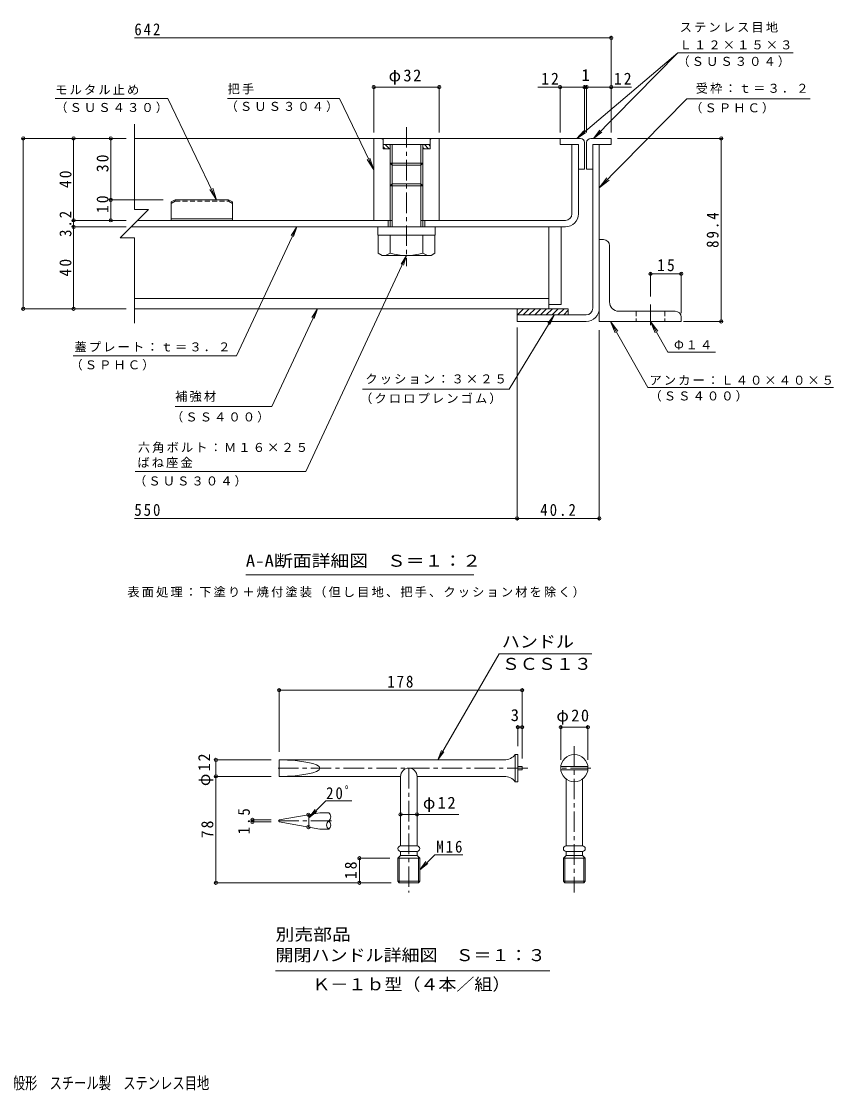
# Model space of a CAD drawing. Units: millimetres on the paper, enlarged 10 times, with parts at other scales. Extents: x -1763 to 1813, y -1353 to 1308.
# Drawn here: x -171 to 1813, y -1305 to 1308 of the extents above; entities that cross this region are included whole.
import ezdxf
from ezdxf.enums import TextEntityAlignment as Align

# ---------------------------------------------------------------- set-up
doc = ezdxf.new("R2010")
doc.units = ezdxf.units.MM
doc.header["$LTSCALE"] = 10
doc.header["$PDMODE"] = 32
doc.header["$PDSIZE"] = 8
doc.linetypes.add('CHAIN1', pattern=[8, 5, -1, 1, -1])
doc.linetypes.add('DASHED1', pattern=[1.8, 1.2, -0.6])
for name, color, linetype, lineweight in [('D-1', 2, 'Continuous', 9), ('D-2', 3, 'Continuous', 9), ('D-3', 4, 'Continuous', 9), ('D-4', 7, 'Continuous', 9), ('D-5', 7, 'Continuous', 9), ('D-6', 6, 'Continuous', 5), ('D-7', 4, 'CHAIN1', 9), ('D-8', 5, 'Continuous', 5), ('D-9', 134, 'Continuous', 5), ('D-C', 2, 'Continuous', 9), ('D-E', 3, 'Continuous', 9), ('D-F', 7, 'Continuous', 9), ('E-5', 3, 'Continuous', 9), ('E-F', 7, 'Continuous', 9), ('F-5_F-5ﾚｲﾔ', 7, 'Continuous', 9)]:
    doc.layers.add(name, color=color, linetype=linetype, lineweight=lineweight)
doc.styles.add('ＭＳ ゴシック', font='')
doc.styles.get('ＭＳ ゴシック').set_extended_font_data('MS Gothic')

msp = doc.modelspace()

# ---------------------------------------------------------------- linework, layer by layer
at = {"layer": 'D-1'}
for p, q in [((1224.52, 606.77), (1224.52, 1006.77)), ((1240.52, 606.77), (1240.52, 1006.77)), ((1039.52, 590.77), (1039.52, 574.77)), ((1208.52, 590.77), (1039.52, 590.77)), ((1039.52, 574.77), (1208.52, 574.77))]:
    msp.add_line(p, q, dxfattribs=at)
for radius in [16, 32]:
    msp.add_arc((1208.52, 606.77), radius, 270, 0, dxfattribs=at)
at = {"layer": 'D-2'}
for p, q in [((1189.52, 1006.77), (1173.52, 1006.77)), ((1173.52, 837.77), (1173.52, 1006.77)), ((1189.52, 1006.77), (1189.52, 837.77)), ((729.52, 821.77), (112.52, 821.77)), ((724.52, 821.77), (724.52, 805.77)), ((1157.52, 821.77), (809.52, 821.77)), ((814.52, 821.77), (814.52, 805.77)), ((96.52, 805.77), (1157.52, 805.77))]:
    msp.add_line(p, q, dxfattribs=at)
for radius in [16, 32]:
    msp.add_arc((1157.52, 837.77), radius, 270, 0, dxfattribs=at)
at = {"layer": 'D-3'}
for p, q in [((1144.52, 1021.77), (104.52, 1021.77)), ((1219.52, 1021.77), (1269.52, 1021.77)), ((1144.52, 1006.77), (1189.52, 1006.77)), ((1189.52, 1006.77), (1189.52, 946.77)), ((1204.52, 1011.77), (1204.52, 946.77)), ((1209.52, 1011.77), (1209.52, 946.77)), ((1224.52, 946.77), (1224.52, 1006.77)), ((1189.52, 946.77), (1204.52, 946.77)), ((1224.52, 946.77), (1209.52, 946.77)), ((194.52, 866.77), (204.52, 871.77)), ((194.52, 866.77), (194.52, 821.77)), ((204.52, 871.77), (334.52, 871.77)), ((344.52, 866.77), (334.52, 871.77)), ((344.52, 866.77), (344.52, 821.77)), ((344.52, 825.77), (194.52, 825.77)), ((344.52, 821.77), (194.52, 821.77))]:
    msp.add_line(p, q, dxfattribs=at)
at = {"layer": 'D-3', "linetype": 'DASHED1'}
for p, q in [((204.52, 868.3), (194.52, 863.3)), ((204.52, 868.3), (204.52, 871.77)), ((204.52, 868.3), (334.52, 868.3)), ((334.52, 868.3), (334.52, 871.77)), ((334.52, 868.3), (344.52, 863.3))]:
    msp.add_line(p, q, dxfattribs=at)
at = {"layer": 'D-3'}
for points in [[(1194.52, 1021.77), (1144.52, 1021.77), (1144.52, 1006.77)], [(1269.52, 1021.77), (1269.52, 1006.77), (1224.52, 1006.77)]]:
    msp.add_lwpolyline(points, dxfattribs=at)
for centre, start, end in [((1194.52, 1011.77), 0, 90), ((1219.52, 1011.77), 90, 180)]:
    msp.add_arc(centre, 10, start, end, dxfattribs=at)
at = {"layer": 'D-4'}
for p, q in [((1543.21, 574.77), (1446.54, 574.77)), ((934.19, -44.08), (376.69, -44.08))]:
    msp.add_line(p, q, dxfattribs=at)
at = {"layer": 'D-5'}
for p, q in [((1432.39, 1231.18), (1185.73, 1021.77)), ((1713.84, 1231.18), (1432.39, 1231.18)), ((-88.81, 1119.56), (186.19, 1119.56)), ((186.19, 1119.56), (305.44, 871.77)), ((605.47, 1119.56), (332.22, 1119.56)), ((605.47, 1119.56), (689.52, 944.92)), ((1755.61, 1118.67), (1454.05, 1118.67)), ((1185.73, 1021.77), (1202.52, 1040.3)), ((1185.73, 1021.77), (1206.74, 1035.32)), ((1226.65, 1021.77), (1246.35, 1037.16)), ((689.52, 944.92), (673.1, 970.03)), ((689.52, 944.92), (680.15, 973.42)), ((1240.52, 901.34), (1258.57, 925.3)), ((305.44, 871.77), (289.02, 896.87)), ((305.44, 871.77), (296.07, 900.27)), ((501.15, 805.77), (493.64, 781.92)), ((523.41, 207.98), (769.52, 735.77)), ((769.52, 735.77), (756.09, 714.68)), ((769.52, 735.77), (762.01, 711.92)), ((551.74, 605.77), (544.22, 581.92)), ((1130.03, 590.25), (1114.37, 570.77)), ((1267.8, 574.77), (1285.84, 550.79)), ((1267.8, 574.77), (1279.02, 546.94)), ((1359.12, 413.09), (1267.8, 574.77)), ((1365.52, 574.77), (1376.74, 546.94)), ((1365.52, 574.77), (1383.56, 550.79)), ((1407.85, 499.82), (1365.52, 574.77)), ((1407.85, 499.82), (1524, 499.82)), ((354.35, 490.95), (-45.32, 490.95)), ((1020.06, 409.34), (661.92, 409.34)), ((1359.12, 413.09), (1812.9, 413.09)), ((440.19, 366.56), (204.18, 366.56)), ((523.41, 207.98), (106.43, 207.98))]:
    msp.add_line(p, q, dxfattribs=at)
for points in [[(1432.39, 1231.18), (1226.65, 1021.77), (1241.69, 1041.73)], [(1454.05, 1118.67), (1240.52, 901.34), (1264.16, 919.81)], [(354.35, 490.95), (501.15, 805.77), (487.72, 784.68)], [(440.19, 366.56), (551.74, 605.77), (538.3, 584.68)], [(1020.06, 409.34), (1130.03, 590.25), (1119.94, 567.38)]]:
    msp.add_lwpolyline(points, dxfattribs=at)
at = {"layer": 'D-6'}
for p, q in [((1039.52, 604.16), (1041.13, 605.77)), ((1039.52, 605.77), (1164.52, 605.77)), ((1039.52, 605.77), (1039.52, 590.77)), ((1040.27, 590.77), (1055.27, 605.77)), ((1054.42, 590.77), (1069.42, 605.77)), ((1068.56, 590.77), (1083.56, 605.77)), ((1082.7, 590.77), (1097.7, 605.77)), ((1096.84, 590.77), (1111.84, 605.77)), ((1110.98, 590.77), (1125.98, 605.77)), ((1125.13, 590.77), (1140.13, 605.77)), ((1139.27, 590.77), (1154.27, 605.77)), ((1153.41, 590.77), (1164.52, 601.88)), ((1164.52, 605.77), (1164.52, 590.77))]:
    msp.add_line(p, q, dxfattribs=at)
at = {"layer": 'D-7'}
msp.add_line((1365.52, 615.81), (1365.52, 557.35), dxfattribs=at)
at = {"layer": 'D-8'}
for p, q in [((1117.02, 805.77), (1147.02, 805.77)), ((1117.02, 805.77), (1117.02, 615.77)), ((1147.02, 805.77), (1147.02, 615.77)), ((1117.02, 615.77), (1147.02, 615.77))]:
    msp.add_line(p, q, dxfattribs=at)
at = {"layer": 'D-9'}
for p, q in [((1117.02, 805.77), (96.52, 805.77)), ((700.02, 785.77), (700.02, 741.4)), ((729.52, 741.25), (729.52, 785.77)), ((809.52, 741.25), (809.52, 785.77)), ((839.02, 785.77), (839.02, 741.25)), ((1117.02, 605.77), (1117.02, 805.77)), ((709.57, 735.89), (700.02, 741.4)), ((829.52, 735.77), (709.77, 735.77)), ((829.52, 735.77), (839.02, 741.25)), ((1117.02, 630.77), (104.58, 630.77)), ((1117.02, 605.77), (104.52, 605.77))]:
    msp.add_line(p, q, dxfattribs=at)
for centre, radius, start, end in [((710.81, 770.27), 34.53, 267.86055, 302.81094), ((769.52, 884.36), 148.6, 254.38446, 285.61554), ((828.23, 770.27), 34.53, 237.18906, 272.13945)]:
    msp.add_arc(centre, radius, start, end, dxfattribs=at)
at = {"layer": 'D-C', "linetype": 'CHAIN1'}
msp.add_line((769.52, 1049.44), (769.52, 710.14), dxfattribs=at)
at = {"layer": 'D-C'}
for p, q in [((689.52, 1021.77), (709.52, 1021.77)), ((689.52, 821.77), (689.52, 1021.77)), ((712.02, 1019.27), (709.52, 1021.77)), ((712.02, 996.77), (712.02, 1021.77)), ((827.02, 1021.77), (712.02, 1021.77)), ((829.52, 1021.77), (827.02, 1019.27)), ((827.02, 996.77), (827.02, 1021.77)), ((849.52, 1021.77), (829.52, 1021.77)), ((849.52, 821.77), (849.52, 1021.77)), ((827.02, 1006.77), (712.02, 1006.77)), ((716.92, 996.77), (712.02, 1001.67)), ((729.52, 996.77), (712.02, 996.77)), ((727.53, 996.77), (717.53, 1006.77)), ((729.52, 1005.38), (728.13, 1006.77)), ((729.52, 805.77), (729.52, 1006.77)), ((734.52, 805.77), (734.52, 1006.77)), ((804.52, 805.77), (804.52, 1006.77)), ((809.52, 980.55), (809.52, 1006.77)), ((812.38, 996.77), (809.52, 999.63)), ((827.02, 996.77), (809.52, 996.77)), ((822.99, 996.77), (812.99, 1006.77)), ((827.02, 1003.34), (823.59, 1006.77)), ((809.52, 805.77), (809.52, 980.55)), ((809.52, 961.77), (729.52, 961.77)), ((809.52, 962.04), (804.52, 956.77)), ((734.52, 910.77), (729.52, 905.77)), ((809.52, 905.77), (729.52, 905.77)), ((804.52, 910.77), (734.52, 910.77)), ((809.52, 905.77), (804.52, 910.77)), ((689.52, 821.77), (734.52, 821.77)), ((849.52, 821.77), (804.52, 821.77))]:
    msp.add_line(p, q, dxfattribs=at)
at = {"layer": 'D-C', "color": 134, "lineweight": 5}
for p, q in [((699.52, 805.77), (839.52, 805.77)), ((839.52, 805.77), (839.52, 785.77))]:
    msp.add_line(p, q, dxfattribs=at)
at = {"layer": 'D-C'}
msp.add_lwpolyline([(804.52, 956.77), (734.52, 956.77), (729.52, 961.77)], dxfattribs=at)
at = {"layer": 'D-C', "color": 134, "lineweight": 5}
msp.add_lwpolyline([(699.52, 805.77), (699.52, 785.77), (839.52, 785.77)], dxfattribs=at)
at = {"layer": 'D-E'}
for p, q in [((1250.52, 774.77), (1240.52, 774.77)), ((1240.52, 574.77), (1240.52, 774.77)), ((1265.52, 622.27), (1265.52, 759.77)), ((1288.02, 599.77), (1425.52, 599.77)), ((1440.52, 584.77), (1440.52, 574.77)), ((1440.52, 574.77), (1240.52, 574.77))]:
    msp.add_line(p, q, dxfattribs=at)
at = {"layer": 'D-E', "linetype": 'DASHED1'}
for p, q in [((1330.52, 599.77), (1330.52, 574.77)), ((1400.52, 599.77), (1400.52, 574.77))]:
    msp.add_line(p, q, dxfattribs=at)
at = {"layer": 'D-E'}
for centre, radius, start, end in [((1250.52, 759.77), 15, 0, 90), ((1288.02, 622.27), 22.5, 180, 270), ((1425.52, 584.77), 15, 0, 90)]:
    msp.add_arc(centre, radius, start, end, dxfattribs=at)
at = {"layer": 'D-F'}
for p, q in [((1269.52, 1267.42), (104.52, 1267.42)), ((1269.52, 1036.77), (1269.52, 1272.42)), ((689.52, 1036.77), (689.52, 1152.34)), ((849.52, 1036.77), (849.52, 1152.34)), ((1144.52, 1036.77), (1144.52, 1152.34)), ((1204.52, 1036.77), (1204.52, 1152.34)), ((1209.52, 1036.77), (1209.52, 1152.34)), ((849.52, 1147.34), (689.52, 1147.34)), ((1204.52, 1147.34), (1089.91, 1147.34)), ((1209.52, 1147.34), (1204.52, 1147.34)), ((1318.77, 1147.34), (1209.52, 1147.34)), ((104.52, 1056.77), (104.52, 848.17)), ((-169.97, 1021.77), (84.52, 1021.77)), ((-166.97, 605.77), (-166.97, 1021.77)), ((-43.87, 821.77), (-43.87, 1021.77)), ((1284.52, 1021.77), (1543.21, 1021.77)), ((1538.21, 574.77), (1538.21, 1021.77)), ((43.75, 871.77), (174.52, 871.77)), ((-46.87, 821.77), (84.52, 821.77)), ((-43.87, 805.77), (-43.87, 821.77)), ((-46.87, 805.77), (84.52, 805.77)), ((-43.87, 605.77), (-43.87, 805.77)), ((104.52, 779.36), (70.12, 779.36)), ((104.52, 779.36), (104.52, 570.34)), ((1365.52, 694.26), (1365.52, 635.81)), ((1365.52, 691.26), (1440.52, 691.26)), ((1440.52, 694.26), (1440.52, 594.77)), ((-169.97, 605.77), (84.52, 605.77)), ((1039.52, 559.77), (1039.52, 88.29)), ((1240.52, 553.39), (1240.52, 88.29)), ((1039.52, 93.29), (104.52, 93.29)), ((1240.52, 93.29), (1039.52, 93.29))]:
    msp.add_line(p, q, dxfattribs=at)
for points in [[(46.75, 821.77), (46.75, 871.77), (46.75, 1021.77)], [(104.52, 848.17), (138.93, 848.17), (70.12, 779.36)]]:
    msp.add_lwpolyline(points, dxfattribs=at)
for p in [(1269.52, 1267.42), (689.52, 1147.34), (849.52, 1147.34), (1144.52, 1147.34), (1204.52, 1147.34), (1209.52, 1147.34), (1269.52, 1147.34), (-166.97, 1021.77), (-43.87, 1021.77), (46.75, 1021.77), (1538.21, 1021.77), (46.75, 871.77), (-43.87, 821.77), (46.75, 821.77), (-43.87, 805.77), (1365.52, 691.26), (1440.52, 691.26), (-166.97, 605.77), (-43.87, 605.77), (1538.21, 574.77), (1039.52, 93.29), (1240.52, 93.29)]:
    msp.add_point(p, dxfattribs=at)
at = {"layer": 'E-5', "color": 7}
for p, q in [((995.47, -237.31), (1222.35, -237.31)), ((845.63, -496.84), (860.85, -477)), ((795.07, -629.92), (897.11, -629.92)), ((838.49, -728.33), (907.32, -728.33)), ((801.74, -765.08), (821.57, -749.86)), ((449.29, -1012.19), (1119.29, -1012.19))]:
    msp.add_line(p, q, dxfattribs=at)
at = {"layer": 'E-5', "linetype": 'CHAIN1'}
for p, q in [((1179.42, -462.78), (1179.42, -820.89)), ((1065.71, -516.84), (446.74, -516.84)), ((775.07, -516.84), (775.07, -820.89)), ((1219.94, -516.84), (1141.44, -516.84)), ((585.97, -645.87), (451.02, -645.87))]:
    msp.add_line(p, q, dxfattribs=at)
at = {"layer": 'E-5'}
for p, q in [((1035.07, -483.5), (1035.07, -550.17)), ((1041.74, -483.5), (1035.07, -483.5)), ((1041.74, -483.5), (1041.74, -550.17)), ((1008.41, -496.84), (458.41, -496.84)), ((458.41, -496.84), (458.41, -536.84)), ((1051.74, -513), (1041.74, -513)), ((1051.74, -520.67), (1041.74, -520.67)), ((1051.74, -513), (1051.74, -520.67)), ((1146.31, -513), (1212.54, -513)), ((1146.31, -520.67), (1212.54, -520.67)), ((458.41, -536.84), (755.07, -536.84)), ((795.07, -536.84), (1008.4, -536.84)), ((795.07, -536.84), (795.07, -706.84)), ((1159.42, -543.5), (1159.42, -706.84)), ((1199.42, -543.5), (1199.42, -706.84)), ((1041.74, -550.17), (1035.07, -550.17)), ((579.3, -625.87), (557.65, -625.87)), ((458.41, -643.37), (458.41, -648.37)), ((557.65, -665.87), (579.3, -665.87)), ((748.41, -736.84), (755.07, -730.17)), ((755.07, -720.17), (755.07, -730.17)), ((755.07, -730.17), (795.07, -730.17)), ((801.74, -736.84), (795.07, -730.17)), ((1152.76, -736.84), (1159.42, -730.17)), ((1159.42, -706.84), (1199.42, -706.84)), ((1159.42, -720.17), (1199.42, -720.17)), ((1159.42, -720.17), (1159.42, -730.17)), ((1159.42, -730.17), (1199.42, -730.17)), ((1199.42, -720.17), (1199.42, -730.17)), ((1206.09, -736.84), (1199.42, -730.17)), ((748.41, -736.84), (748.41, -793.32)), ((751.74, -796.84), (751.74, -733.5)), ((798.41, -733.5), (798.41, -796.84)), ((1152.76, -736.84), (1152.76, -793.32)), ((1156.09, -796.84), (1156.09, -733.5)), ((1202.76, -733.5), (1202.76, -796.84)), ((748.41, -793.32), (801.74, -793.32)), ((748.41, -793.32), (751.74, -796.84)), ((798.41, -796.84), (751.74, -796.84)), ((798.41, -796.84), (801.74, -793.32)), ((1152.76, -793.32), (1206.09, -793.32)), ((1152.76, -793.32), (1156.09, -796.84)), ((1202.76, -796.84), (1156.09, -796.84)), ((1202.76, -796.84), (1206.09, -793.32))]:
    msp.add_line(p, q, dxfattribs=at)
at = {"layer": 'E-5', "color": 7}
for points in [[(995.47, -237.31), (845.63, -496.84), (855.2, -473.74)], [(838.49, -728.33), (801.74, -765.08), (816.96, -745.25)]]:
    msp.add_lwpolyline(points, dxfattribs=at)
at = {"layer": 'E-5'}
for points in [[(755.07, -536.84), (755.07, -706.84), (795.07, -706.84)], [(755.07, -720.17), (795.07, -720.17), (795.07, -730.17)], [(748.41, -736.84), (801.74, -736.84), (801.74, -793.32)], [(1152.76, -736.84), (1206.09, -736.84), (1206.09, -793.32)]]:
    msp.add_lwpolyline(points, dxfattribs=at)
msp.add_circle((1179.42, -516.84), 33.33, dxfattribs=at)
for centre, radius, start, end in [((1007.19, -461.08), 35.78, 271.94333, 321.18758), ((775.07, -536.84), 20, 0, 180), ((1007.19, -572.6), 35.78, 38.81242, 88.06058), ((571.8, -635.87), 12.5, 306.87005, 53.12995), ((586.8, -655.87), 12.5, 126.87005, 233.12995), ((571.8, -655.87), 12.5, 306.87005, 53.12995), ((755.07, -713.5), 6.67, 90, 270), ((795.07, -713.5), 6.67, 270, 90), ((1159.42, -713.5), 6.67, 90, 270), ((1199.42, -713.5), 6.67, 270, 90)]:
    msp.add_arc(centre, radius, start, end, dxfattribs=at)
msp.add_ellipse((458.41, -516.84), major_axis=(99.25, 0), ratio=0.201518, start_param=4.712389, end_param=7.8539816, dxfattribs=at)
at = {"layer": 'E-F'}
for p, q in [((458.41, -323.29), (458.41, -476.84)), ((458.41, -326.29), (1051.74, -326.29)), ((1051.74, -323.29), (1051.74, -493)), ((1041.74, -413.67), (1041.74, -463.5)), ((1051.74, -416.67), (1041.74, -416.67)), ((1146.09, -413.67), (1146.09, -496.84)), ((1146.09, -416.67), (1212.76, -416.67)), ((1212.76, -413.67), (1212.76, -496.84)), ((300.68, -496.84), (438.41, -496.84)), ((303.68, -496.84), (303.68, -536.84)), ((300.68, -536.84), (438.41, -536.84)), ((303.68, -536.84), (303.68, -796.84)), ((572.1, -596.76), (635.77, -596.76)), ((530.85, -638.01), (550.68, -622.79)), ((390.13, -643.37), (438.41, -643.37)), ((390.13, -648.37), (438.41, -648.37)), ((393.13, -648.37), (393.13, -643.37)), ((755.07, -629.92), (795.07, -629.92)), ((651.23, -736.84), (728.41, -736.84)), ((654.23, -796.84), (654.23, -736.84)), ((300.68, -796.84), (731.74, -796.84))]:
    msp.add_line(p, q, dxfattribs=at)
at = {"layer": 'E-F', "color": 3}
for p, q in [((458.41, -643.37), (557.65, -625.87)), ((458.41, -648.37), (557.65, -665.87))]:
    msp.add_line(p, q, dxfattribs=at)
at = {"layer": 'E-F'}
msp.add_lwpolyline([(572.1, -596.76), (530.85, -638.01), (546.07, -618.18)], dxfattribs=at)
msp.add_arc((444.23, -645.87), 86.97, 350, 10, dxfattribs=at)
for p in [(458.41, -326.29), (1051.74, -326.29), (1041.74, -416.67), (1051.74, -416.67), (1146.09, -416.67), (1212.76, -416.67), (303.68, -496.84), (303.68, -536.84), (529.88, -630.76), (755.07, -629.92), (795.07, -629.92), (393.13, -643.37), (393.13, -648.37), (529.88, -660.97), (654.23, -736.84), (303.68, -796.84), (654.23, -796.84)]:
    msp.add_point(p, dxfattribs=at)

# ---------------------------------------------------------------- texts
at = {"layer": 'D-4', "color": 2, "style": 'ＭＳ ゴシック', "width": 1.15}
msp.add_text('A-A断面詳細図\u3000Ｓ＝１：２', height=29.33, dxfattribs=at).set_placement((376.69, -33.46), align=Align.BOTTOM_LEFT)
at = {"layer": 'D-4', "insert": (87.48, -100.21), "char_height": 21.99, "attachment_point": 7, "style": 'ＭＳ ゴシック'}
msp.add_mtext('\\T1.17;表面処理：下塗り＋焼付塗装（但し目地、把手、クッション材を除く）', dxfattribs=at)
at = {"layer": 'D-5', "char_height": 21.99, "attachment_point": 7, "style": 'ＭＳ ゴシック'}
for s, insert in [('\\T1.17;ステンレス目地', (1436.72, 1280.5)), ('\\T1.17;Ｌ１２×１５×３', (1436.72, 1239.17)), ('\\T1.17;（ＳＵＳ３０４）', (1430.97, 1196.33)), ('\\T1.17;モルタル止め', (-88.81, 1128.57)), ('\\T1.17;把手', (332.22, 1129.4)), ('\\T1.17;受枠：ｔ＝３．２', (1475.99, 1130.99)), ('\\T1.17;（ＳＵＳ４３０）', (-88.81, 1083.66)), ('\\T1.17;（ＳＵＳ３０４）', (327.28, 1086.32)), ('\\T1.17;（ＳＰＨＣ）', (1462.38, 1082.83)), ('\\T1.17;蓋プレート：ｔ＝３．２', (-41.8, 500.19)), ('\\T1.17;Φ１４', (1423.05, 505.78)), ('\\T1.17;（ＳＰＨＣ）', (-51.85, 454.83)), ('\\T1.17;クッション：３×２５', (668.89, 421.05)), ('\\T1.17;アンカー：Ｌ４０×４０×５', (1362.9, 419.05)), ('\\T1.17;補強材', (204.18, 378.04)), ('\\T1.17;（クロロプレンゴム）', (655.94, 372.78)), ('\\T1.17;（ＳＳ４００）', (1362.9, 378.81)), ('\\T1.17;（ＳＳ４００）', (193.98, 327.52)), ('\\T1.17;六角ボルト：Ｍ１６×２５', (112.95, 253.33)), ('\\T1.17;ばね座金', (111.91, 216.61)), ('\\T1.17;（ＳＵＳ３０４）', (103.65, 171.05))]:
    msp.add_mtext(s, dxfattribs=dict(at, insert=insert))
at = {"layer": 'D-F', "color": 2, "style": 'ＭＳ ゴシック'}
msp.add_text('1', height=29.33, dxfattribs=at).set_placement((1197.02, 1153.34), align=Align.BOTTOM_LEFT)
at = {"layer": 'D-F', "color": 2, "char_height": 29.33, "attachment_point": 7, "style": 'ＭＳ ゴシック'}
for s, insert in [('\\T1.27;\\W0.9;642', (104.52, 1273.42)), ('\\T1.19;φ32', (725.77, 1153.34)), ('\\T1.27;\\W0.95;12', (1098.55, 1153.34)), ('\\T1.27;\\W0.95;12', (1276.17, 1153.34)), ('\\T1.27;\\W0.95;15', (1381.77, 697.26)), ('\\T1.27;\\W0.9;550', (104.52, 99.29)), ('\\T1.28;\\W0.9;40.2', (1096.27, 99.29))]:
    msp.add_mtext(s, dxfattribs=dict(at, insert=insert))
at = {"layer": 'D-F', "color": 2, "char_height": 29.33, "attachment_point": 7, "rotation": 90, "style": 'ＭＳ ゴシック'}
for s, insert in [('\\T1.27;\\W0.95;30', (41.75, 939.52)), ('\\T1.27;\\W0.95;40', (-48.87, 900.52)), ('\\T1.27;\\W0.95;10', (41.75, 839.52)), ('\\T1.27;\\W0.9;3.2', (-48.87, 781.27)), ('\\T1.28;\\W0.9;89.4', (1532.21, 754.52)), ('\\T1.27;\\W0.95;40', (-48.87, 684.52))]:
    msp.add_mtext(s, dxfattribs=dict(at, insert=insert))
at = {"layer": 'E-5', "color": 2, "style": 'ＭＳ ゴシック'}
for s, width, p in [('ハンドル', 1.1, (1002.35, -230.99)), ('ＳＣＳ１３', 1.1, (1002.35, -285.51)), ('別売部品', 1.15, (449.29, -946.69)), ('開閉ハンドル詳細図\u3000Ｓ＝１：３', 1.1, (449.29, -997.19)), ('Ｋ－１ｂ型（４本／組）', 1.1, (539.29, -1068.41))]:
    msp.add_text(s, height=29.33, dxfattribs=dict(at, width=width)).set_placement(p, align=Align.BOTTOM_LEFT)
at = {"layer": 'E-5', "color": 2, "insert": (842.32, -723.69), "char_height": 29.33, "attachment_point": 7, "style": 'ＭＳ ゴシック'}
msp.add_mtext('\\T1.27;\\W0.9;M16', dxfattribs=at)
at = {"layer": 'E-F', "color": 2, "style": 'ＭＳ ゴシック'}
msp.add_text('3', height=29.33, dxfattribs=at).set_placement((1024.23, -410.67), align=Align.BOTTOM_LEFT)
at = {"layer": 'E-F', "color": 2, "char_height": 29.33, "attachment_point": 7, "style": 'ＭＳ ゴシック'}
for s, insert in [('\\T1.27;\\W0.9;178', (722.57, -320.29)), ('\\T1.19;φ20', (1135.67, -410.67)), ('\\T1.27;\\W0.9;20ﾟ', (573.04, -593.03)), ('\\T1.19;φ12', (809.61, -623.92))]:
    msp.add_mtext(s, dxfattribs=dict(at, insert=insert))
at = {"layer": 'E-F', "color": 2, "char_height": 29.33, "attachment_point": 7, "rotation": 90, "style": 'ＭＳ ゴシック'}
for s, insert in [('\\T1.19;φ12', (297.68, -560.59)), ('\\T1.27;\\W0.9;1.5', (387.13, -678.37)), ('\\T1.27;\\W0.95;78', (297.68, -688.09)), ('\\T1.27;\\W0.95;18', (648.23, -788.09))]:
    msp.add_mtext(s, dxfattribs=dict(at, insert=insert))
at = {"layer": 'F-5_F-5ﾚｲﾔ', "color": 2, "style": 'ＭＳ ゴシック', "width": 0.75}
msp.add_text('充填用（充填深さ：３０ｍｍ）\u3000屋内用\u3000一般形\u3000スチール製\u3000ステンレス目地', height=29.33, dxfattribs=at).set_placement((-792.72, -1309.74), align=Align.BOTTOM_LEFT)

doc.saveas('drawing.dxf')
